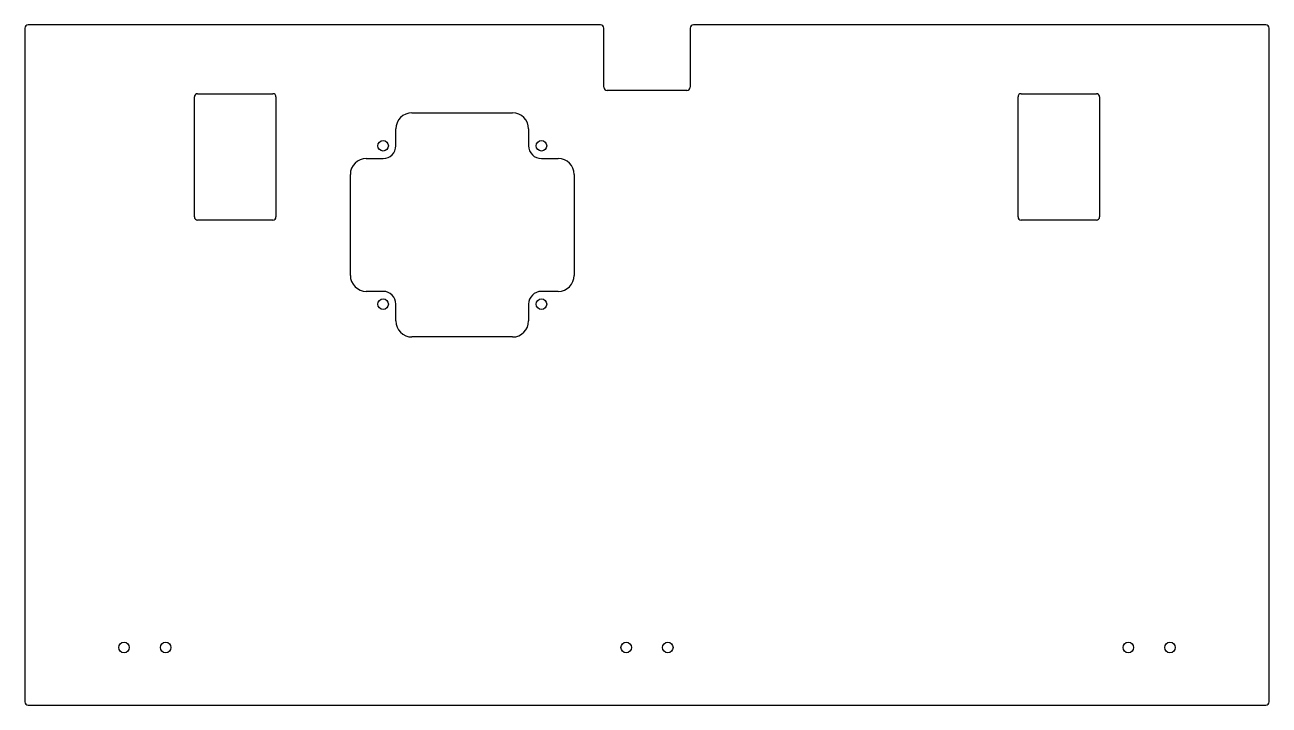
# Model space of a CAD drawing. Header units: millimetres. Extents: x -195 to 194, y -106 to 106.
import ezdxf

# ---------------------------------------------------------------- set-up
doc = ezdxf.new("R2010")
doc.units = ezdxf.units.MM
doc.layers.add('底板', color=7, linetype='Continuous')

msp = doc.modelspace()

# ---------------------------------------------------------------- linework, layer by layer
at = {"layer": '底板'}
for p, q in [((-14.5, 106, -7), (-193.5, 106, -7)), ((193.5, 106, -7), (14.5, 106, -7)), ((-194.5, 105, -7), (-194.5, -105.5, -7)), ((-13.5, 86.5, -7), (-13.5, 105, -7)), ((13.5, 105, -7), (13.5, 86.5, -7)), ((194.5, -105.5, -7), (194.5, 105, -7)), ((-141.5, 46, -7), (-141.5, 83.5, -7)), ((-140.5, 84.5, -7), (-117, 84.5, -7)), ((-116, 83.5, -7), (-116, 46, -7)), ((12.5, 85.5, -7), (-12.5, 85.5, -7)), ((116, 46, -7), (116, 83.5, -7)), ((117, 84.5, -7), (140.5, 84.5, -7)), ((141.5, 83.5, -7), (141.5, 46, -7)), ((-73.5, 78.5, -7), (-42, 78.5, -7)), ((-78.5, 68.25, -7), (-78.5, 73.5, -7)), ((-37, 73.5, -7), (-37, 68.25, -7)), ((-87.75, 64.25, -7), (-82.5, 64.25, -7)), ((-33, 64.25, -7), (-27.75, 64.25, -7)), ((-92.75, 27.75, -7), (-92.75, 59.25, -7)), ((-22.75, 59.25, -7), (-22.75, 27.75, -7)), ((-117, 45, -7), (-140.5, 45, -7)), ((140.5, 45, -7), (117, 45, -7)), ((-82.5, 22.75, -7), (-87.75, 22.75, -7)), ((-27.75, 22.75, -7), (-33, 22.75, -7)), ((-78.5, 13.5, -7), (-78.5, 18.75, -7)), ((-37, 18.75, -7), (-37, 13.5, -7)), ((-42, 8.5, -7), (-73.5, 8.5, -7)), ((-193.5, -106.5, -7), (193.5, -106.5, -7))]:
    msp.add_line(p, q, dxfattribs=at)
for centre in [(-82.5, 68.25, -7), (-33, 68.25, -7), (-82.5, 18.75, -7), (-33, 18.75, -7), (-163.5, -88.5, -7), (-150.5, -88.5, -7), (-6.5, -88.5, -7), (6.5, -88.5, -7), (150.5, -88.5, -7), (163.5, -88.5, -7)]:
    msp.add_circle(centre, 1.65, dxfattribs=at)
for centre, radius, start, end in [((-193.5, 105, -7), 1, 90, 180), ((-14.5, 105, -7), 1, 0, 90), ((14.5, 105, -7), 1, 90, 180), ((193.5, 105, -7), 1, 0, 90), ((-12.5, 86.5, -7), 1, 180, 270), ((12.5, 86.5, -7), 1, 270, 0), ((-140.5, 83.5, -7), 1, 90, 180), ((-117, 83.5, -7), 1, 0, 90), ((117, 83.5, -7), 1, 90, 180), ((140.5, 83.5, -7), 1, 0, 90), ((-73.5, 73.5, -7), 5, 90, 180), ((-42, 73.5, -7), 5, 0, 90), ((-82.5, 68.25, -7), 4, 270, 360), ((-33, 68.25, -7), 4, 180, 270), ((-87.75, 59.25, -7), 5, 90, 180), ((-27.75, 59.25, -7), 5, 0, 90), ((-140.5, 46, -7), 1, 180, 270), ((-117, 46, -7), 1, 270, 0), ((117, 46, -7), 1, 180, 270), ((140.5, 46, -7), 1, 270, 0), ((-87.75, 27.75, -7), 5, 180, 270), ((-27.75, 27.75, -7), 5, 270, 0), ((-82.5, 18.75, -7), 4, 0, 90), ((-33, 18.75, -7), 4, 90, 180), ((-73.5, 13.5, -7), 5, 180, 270), ((-42, 13.5, -7), 5, 270, 0), ((-193.5, -105.5, -7), 1, 180, 270), ((193.5, -105.5, -7), 1, 270, 0)]:
    msp.add_arc(centre, radius, start, end, dxfattribs=at)

doc.saveas('drawing.dxf')
